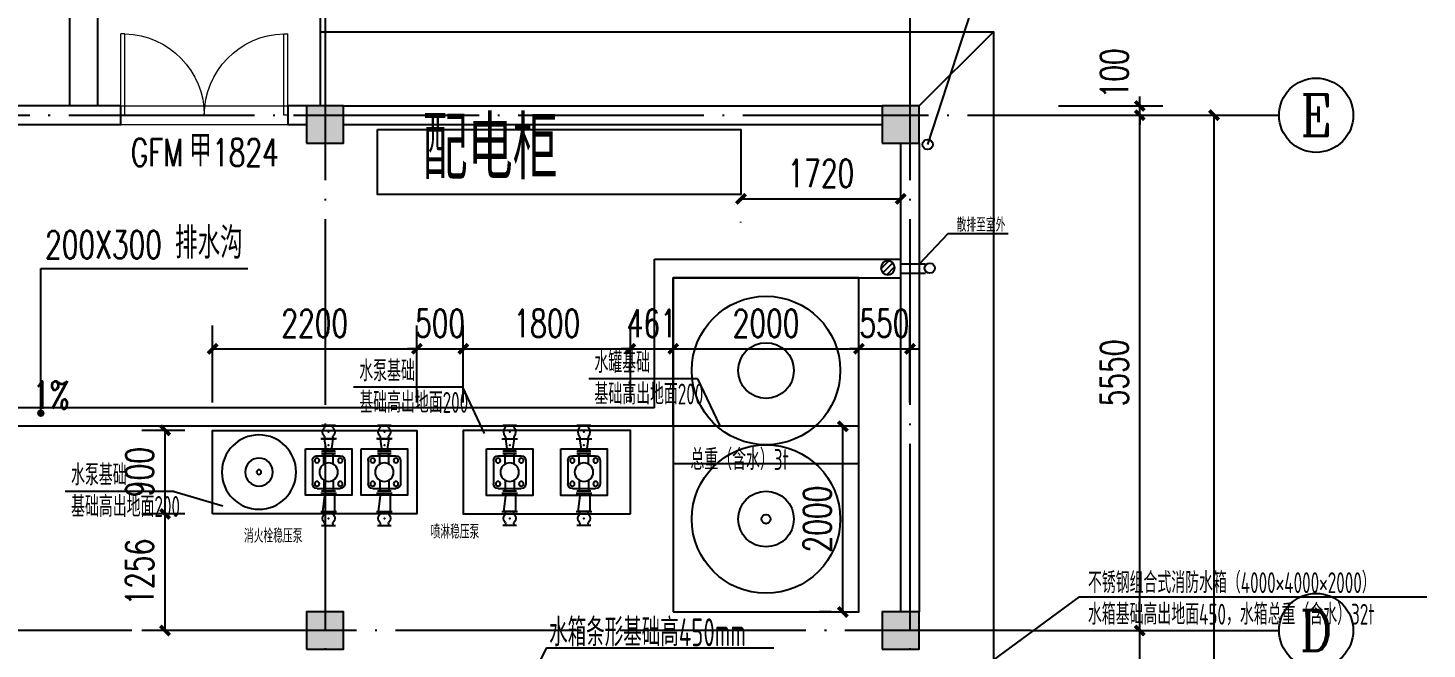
# Model space of a CAD drawing. Extents: x 19098 to 79498, y 3162 to 205862.
# Drawn here: x 30223 to 45292, y 116439 to 123130 of the extents above; entities that cross this region are included whole.
import ezdxf
from ezdxf.enums import TextEntityAlignment as Align

# ---------------------------------------------------------------- set-up
doc = ezdxf.new("R2010")
doc.units = 0
doc.header["$LTSCALE"] = 1000
doc.header["$MEASUREMENT"] = 0
doc.linetypes.add('DASHED', pattern=[0.75, 0.5, -0.25])
doc.linetypes.add('DOTE', pattern=[2.42, 2, -0.2, 0.02, -0.2])
for name, color, linetype in [('1209-3#泵房001（水反资1210）$0$建.1F墙体$0$建-文字', 252, 'Continuous'), ('1209-3#泵房001（水反资1210）$0$水-消防系统-标注', 4, 'Continuous'), ('1209-3#泵房001（水反资1210）$0$水-消防系统-设备', 2, 'Continuous'), ('1209-3#泵房001（水反资1210）$0$水-给水系统-设备', 51, 'Continuous'), ('3T_WOOD', 21, 'Continuous'), ('AXIS', 3, 'Continuous'), ('AXIS_TEXT', 7, 'Continuous'), ('COLUMN', 9, 'Continuous'), ('DIM_LEAD', 3, 'Continuous'), ('DIM_SYMB', 3, 'Continuous'), ('DOTE', 1, 'Continuous'), ('IHY-room name-总-房间名称', 50, 'Continuous'), ('PUB_DIM', 3, 'Continuous'), ('PUB_HATCH', 8, 'Continuous'), ('PUB_TEXT', 7, 'Continuous'), ('STAIR', 2, 'Continuous'), ('WALL', 9, 'Continuous'), ('水-排水系统-设备', 121, 'Continuous'), ('水-消防-消防排水-管线', 140, 'DASHED'), ('水-消防系统-标注', 4, 'Continuous'), ('水-给水系统-标注', 4, 'Continuous')]:
    doc.layers.add(name, color=color, linetype=linetype)
doc.layers.add('WINDOW', color=4, linetype='Continuous', lineweight=9)
doc.layers.add('WINDOW_TEXT', color=7, linetype='Continuous', lineweight=9)
doc.styles.add('1209-3#泵房001（水反资1210）$0$Standard', font='gbenor.shx', dxfattribs={"bigfont": 'gbcbig.shx'})
doc.styles.add('1209-3#泵房001（水反资1210）$0$XD2008', font='xd-hzs.shx', dxfattribs={"width": 0.7, "bigfont": 'xd-hztxt.shx'})
doc.styles.add('_TCH_AXIS', font='COMPLEX', dxfattribs={"bigfont": 'GBCBIG'})
doc.styles.add('_TCH_DIM', font='SIMPLEX', dxfattribs={"bigfont": 'GBCBIG'})
doc.styles.add('_TCH_DIM_T3', font='SIMPLEX', dxfattribs={"width": 0.705882, "bigfont": 'GBCBIG'})
doc.styles.add('_TCH_WINDOW', font='SIMPLEX', dxfattribs={"height": 3.5, "bigfont": 'GBCBIG'})
doc.styles.add('COMPLEX', font='COMPLEX', dxfattribs={"bigfont": 'AllInOneBig.shx'})
doc.styles.add('XD2008', font='xd-hzs.shx', dxfattribs={"width": 0.7, "bigfont": 'xd-hztxt.shx'})
doc.dimstyles.new('_TCH_ARCH&&100', dxfattribs={"dimtxt": 297.5, "dimasz": 100, "dimexe": 250, "dimexo": 300, "dimgap": 126.25, "dimtad": 1, "dimdec": 0, "dimzin": 0, "dimdsep": 46, "dimtxsty": '_TCH_DIM_T3', "dimblk": 'ARCHTICK', "dimcen": 0.09, "dimclrt": 7, "dimazin": 2, "dimtfac": 1, "dimtdec": 0, "dimtix": 1, "dimtmove": 2, "dimatfit": 3, "dimfxl": 1, "dimtolj": 1, "dimtzin": 0, "dimarcsym": 0})

# ---------------------------------------------------------------- blocks, each defined once
blk = doc.blocks.new('1209-3#泵房001（水反资1210）$0$立式泵（平面）')
at = {"color": 145}
for p, q in [((-100, 140), (100, 140)), ((-60, 180), (60, 180)), ((-60, 160), (60, 160)), ((-40, 69), (-40, 160)), ((40, 69), (40, 160)), ((-140, -100), (-140, 100)), ((140, -100), (140, 100)), ((-40, -69), (-40, -160)), ((40, -69), (40, -160)), ((-100, -140), (100, -140)), ((-60, -160), (60, -160)), ((-60, -180), (60, -180))]:
    blk.add_line(p, q, dxfattribs=at)
blk.add_lwpolyline([(-200, -200), (200, -200), (200, 200), (-200, 200), (-200, -200)], dxfattribs=at)
for centre, radius in [((-100, 100), 20), ((0, 0), 80), ((100, 100), 20), ((-100, -100), 20), ((100, -100), 20)]:
    blk.add_circle(centre, radius, dxfattribs=at)
for centre, start, end in [((-100, 100), 90, 180), ((100, 100), 0, 90), ((-100, -100), 180, 270), ((100, -100), 270, 0)]:
    blk.add_arc(centre, 40, start, end, dxfattribs=at)
blk = doc.blocks.new('1209-3#泵房001（水反资1210）$0$re')
for p, q in [((0, -196), (0, 196)), ((464, 150), (0, 150)), ((464, -196), (464, 196)), ((0, -150), (464, -88))]:
    blk.add_line(p, q)
blk = doc.blocks.new('1209-3#泵房001（水反资1210）$0$软接头-水路-0')
at = {"linetype": 'Continuous'}
for p, q in [((-100, -100), (-100, 100)), ((-76, 60), (-100, 60)), ((76, 60), (100, 60)), ((100, -100), (100, 100)), ((-76, -60), (-100, -60)), ((76, -60), (100, -60))]:
    blk.add_line(p, q, dxfattribs=at)
for centre, radius, start, end in [((-76, 85), 25, 270, 310.5421), ((0, -4), 92.1, 49.4579, 130.5421), ((76, 85), 25, 229.4579, 270), ((-76, -85), 25, 49.4579, 90), ((0, 4), 92.1, 229.4579, 310.5421), ((76, -85), 25, 90, 130.5421)]:
    blk.add_arc(centre, radius, start, end, dxfattribs=at)
at = {"color": 35, "linetype": 'Continuous'}
blk.add_point((0, 0), dxfattribs=at)
blk = doc.blocks.new('1209-3#泵房001（水反资1210）$0$异径管-0')
at = {"linetype": 'Continuous'}
for p, q in [((-100, -100), (-100, 100)), ((100, 70), (-100, 40)), ((100, 125), (100, -125)), ((100, -70), (-100, -40))]:
    blk.add_line(p, q, dxfattribs=at)
at = {"color": 35, "linetype": 'Continuous'}
blk.add_point((0, 0), dxfattribs=at)
blk = doc.blocks.new('1209-3#泵房001（水反资1210）$0$稳压泵')
at = {"color": 145, "linetype": 'Continuous'}
for p, q in [((998820, -526735), (998820, -526485)), ((999120, -526435), (998870, -526435)), ((999170, -526735), (999170, -526485)), ((998770, -526685), (998770, -526535)), ((998770, -526677), (998770, -526544)), ((998795, -526685), (998795, -526535)), ((998908, -526560), (998795, -526560)), ((999081, -526560), (999195, -526560)), ((999195, -526685), (999195, -526535)), ((999220, -526685), (999220, -526535)), ((999220, -526544), (999220, -526677)), ((998908, -526660), (998795, -526660)), ((999120, -526785), (998870, -526785)), ((999081, -526660), (999195, -526660)), ((998820, -527335), (998820, -527085)), ((999120, -527035), (998870, -527035)), ((999170, -527335), (999170, -527085)), ((998770, -527285), (998770, -527135)), ((998770, -527277), (998770, -527144)), ((998795, -527285), (998795, -527135)), ((998908, -527160), (998795, -527160)), ((999081, -527160), (999195, -527160)), ((999195, -527285), (999195, -527135)), ((999220, -527285), (999220, -527135)), ((999220, -527144), (999220, -527277)), ((998908, -527260), (998795, -527260)), ((999120, -527385), (998870, -527385)), ((999081, -527260), (999195, -527260))]:
    blk.add_line(p, q, dxfattribs=at)
at = {"color": 145}
blk.add_lwpolyline([(998545, -528460), (999445, -528460), (999445, -526260), (998545, -526260)], close=True, dxfattribs=at)
for points in [[(999245, -526860), (999245, -526360), (998745, -526360), (998745, -526860), (999245, -526860)], [(999245, -527460), (999245, -526960), (998745, -526960), (998745, -527460), (999245, -527460)]]:
    blk.add_lwpolyline(points, dxfattribs=at)
at = {"color": 145, "linetype": 'Continuous'}
for centre, radius in [((998870, -526485), 25), ((999120, -526485), 25), ((998995, -526610), 100), ((998870, -526735), 25), ((999120, -526735), 25), ((998870, -527085), 25), ((999120, -527085), 25), ((998995, -527210), 100), ((998870, -527335), 25), ((999120, -527335), 25)]:
    blk.add_circle(centre, radius, dxfattribs=at)
at = {"color": 145}
for radius in [400, 150, 25]:
    blk.add_circle((998995, -527960), radius, dxfattribs=at)
at = {"color": 145, "linetype": 'Continuous'}
for centre, start, end in [((998870, -526485), 90, 180), ((999120, -526485), 0, 90), ((998870, -526735), 180, 270), ((999120, -526735), 270, 0), ((998870, -527085), 90, 180), ((999120, -527085), 0, 90), ((998870, -527335), 180, 270), ((999120, -527335), 270, 0)]:
    blk.add_arc(centre, 50, start, end, dxfattribs=at)
blk = doc.blocks.new('1209-3#泵房001（水反资1210）$0$A$C6f13ccd9')
at = {"layer": '1209-3#泵房001（水反资1210）$0$水-给水系统-设备'}
blk.add_lwpolyline([(2593, -29), (2593, -929), (393, -929), (393, -29)], close=True, dxfattribs=at)
for name, p, xscale, yscale, zscale, rotation in [('1209-3#泵房001（水反资1210）$0$软接头-水路-0', (743, 19), -0.7500000000000002, 0.7500000000000002, 0.7500000000000002, 90.00005202407785), ('1209-3#泵房001（水反资1210）$0$软接头-水路-0', (1343, 19), -0.7500000000000002, 0.7500000000000002, 0.7500000000000002, 90.00005202407785), ('1209-3#泵房001（水反资1210）$0$re', (743, -56), -0.4259301616428791, 0.4259301616428791, 0.4259301616428791, 90.00005202407785), ('1209-3#泵房001（水反资1210）$0$re', (1343, -56), -0.4259301616428791, 0.4259301616428791, 0.4259301616428791, 90.00005202407785), ('1209-3#泵房001（水反资1210）$0$异径管-0', (743, -771), -0.6666666666666667, 0.6666666666666667, 0.6666666666666667, 90.0000520240832), ('1209-3#泵房001（水反资1210）$0$异径管-0', (1343, -771), -0.6666666666666667, 0.6666666666666667, 0.6666666666666667, 90.0000520240832), ('1209-3#泵房001（水反资1210）$0$软接头-水路-0', (743, -912), -0.7500000000000001, 0.7500000000000001, 0.7500000000000001, 90.00005202408305), ('1209-3#泵房001（水反资1210）$0$软接头-水路-0', (1343, -912), -0.7500000000000001, 0.7500000000000001, 0.7500000000000001, 90.00005202408305)]:
    blk.add_blockref(name, p, dxfattribs=dict(at, xscale=xscale, yscale=yscale, zscale=zscale, rotation=rotation))
at = {"layer": '1209-3#泵房001（水反资1210）$0$水-给水系统-设备', "xscale": -1, "rotation": 89.99994797565829}
blk.add_blockref('1209-3#泵房001（水反资1210）$0$稳压泵', (-525866, 998516), dxfattribs=at)
blk = doc.blocks.new('A$C29236F82')
for p, q in [((-2287, -2841, 0), (-3460, -2841, 0)), ((-4820, -2931, 0), (-5993, -2931, 0)), ((-7925, -4052, 0), (-9097, -4052, 0))]:
    blk.add_line(p, q)
at = {"layer": '1209-3#泵房001（水反资1210）$0$建.1F墙体$0$建-文字'}
for p, q in [((-2287, -2841, 0), (-2052, -3340)), ((-4820, -2931, 0), (-4585, -3430, 0)), ((-7925, -4052, 0), (-7401, -4209, 0))]:
    blk.add_line(p, q, dxfattribs=at)
at = {"layer": '1209-3#泵房001（水反资1210）$0$水-消防系统-标注'}
blk.add_line((1823, -5189, 0), (-1600, -7700), dxfattribs=at)
at = {"layer": '1209-3#泵房001（水反资1210）$0$水-消防系统-标注', "elevation": 0}
blk.add_lwpolyline([(1823, -5189), (5569, -5189)], dxfattribs=at)
at = {"layer": '1209-3#泵房001（水反资1210）$0$水-消防系统-设备', "color": 145}
blk.add_lwpolyline([(-5734, -155), (-1820, -155), (-1820, -854), (-5734, -854)], close=True, dxfattribs=at)
at = {"layer": '1209-3#泵房001（水反资1210）$0$水-给水系统-设备', "color": 145}
for points in [[(-3011, -4295), (-3011, -3395), (-4811, -3395), (-4811, -4295)], [(-2550, -5350), (-550, -5350), (-550, -3350), (-2550, -3350)]]:
    blk.add_lwpolyline(points, close=True, dxfattribs=at)
for radius in [800, 300, 50]:
    blk.add_circle((-1550, -4350), radius, dxfattribs=at)
at = {"layer": '1209-3#泵房001（水反资1210）$0$建.1F墙体$0$建-文字', "rotation": 180}
blk.add_blockref('1209-3#泵房001（水反资1210）$0$A$C6f13ccd9', (-4918, -4324), dxfattribs=at)
at = {"layer": '1209-3#泵房001（水反资1210）$0$水-给水系统-设备'}
for name, p, xscale, yscale, zscale, rotation in [('1209-3#泵房001（水反资1210）$0$软接头-水路-0', (-4311, -3412), 0.7500000000000001, 0.7500000000000001, 0.7500000000000001, 269.9999479916166), ('1209-3#泵房001（水反资1210）$0$软接头-水路-0', (-3511, -3412), 0.7500000000000001, 0.7500000000000001, 0.7500000000000001, 269.9999479916166), ('1209-3#泵房001（水反资1210）$0$异径管-0', (-4311, -3553), 0.666666666666668, 0.666666666666668, 0.666666666666668, 90.00002603382026), ('1209-3#泵房001（水反资1210）$0$异径管-0', (-3511, -3553), 0.666666666666668, 0.666666666666668, 0.666666666666668, 90.00002603382026), ('1209-3#泵房001（水反资1210）$0$re', (-4311, -4268), -0.4259301616428791, 0.4259301616428791, 0.4259301616428791, 270.0001300819813), ('1209-3#泵房001（水反资1210）$0$re', (-3511, -4268), -0.4259301616428791, 0.4259301616428791, 0.4259301616428791, 270.0001300819813), ('1209-3#泵房001（水反资1210）$0$软接头-水路-0', (-4311, -4343), -0.750000000000003, 0.7500000000000014, 0.7500000000000001, 90.00005203977744), ('1209-3#泵房001（水反资1210）$0$软接头-水路-0', (-3511, -4343), -0.750000000000003, 0.7500000000000014, 0.7500000000000001, 90.00005203977744)]:
    blk.add_blockref(name, p, dxfattribs=dict(at, xscale=xscale, yscale=yscale, zscale=zscale, rotation=rotation))
at = {"layer": '1209-3#泵房001（水反资1210）$0$水-给水系统-设备', "color": 145, "xscale": -1.25, "yscale": 1.25, "zscale": 1.25, "rotation": 180}
for p in [(-4311, -3845), (-3511, -3845)]:
    blk.add_blockref('1209-3#泵房001（水反资1210）$0$立式泵（平面）', p, dxfattribs=at)
at = {"layer": '1209-3#泵房001（水反资1210）$0$水-消防系统-标注', "style": '1209-3#泵房001（水反资1210）$0$XD2008', "width": 0.7}
for s, height, p in [('水罐基础', 225, (-3398, -2776, 0)), ('水泵基础', 225, (-5931, -2866, 0)), ('基础高出地面200', 225, (-5931, -3206, 0)), ('基础高出地面200', 225, (-3398, -3116, 0)), ('总重（含水）3t', 225, (-2364, -3821)), ('水泵基础', 225, (-9035, -3987, 0)), ('基础高出地面200', 225, (-9035, -4327, 0)), ('消火栓稳压泵', 150, (-7173, -4606)), ('喷淋稳压泵', 150, (-5163, -4561)), ('不锈钢组合式消防水箱（4000×4000×2000）', 225, (1917, -5148, 0)), ('水箱基础高出地面450，水箱总重（含水）32t', 225, (1917, -5488, 0))]:
    blk.add_text(s, height=height, dxfattribs=at).set_placement(p)
at = {"layer": '1209-3#泵房001（水反资1210）$0$水-消防系统-设备', "color": 145, "style": '1209-3#泵房001（水反资1210）$0$Standard'}
blk.add_text('配电柜', height=675.2, dxfattribs=at).set_placement((-5250, -691))
blk = doc.blocks.new('A$C2A0D4F99')
at = {"layer": '水-给水系统-标注'}
for p, q in [((-3915, -5738), (-4100, -6101)), ((-3915, -16438), (-4100, -15902)), ((-3915, -17929), (-4499, -18266, 0))]:
    blk.add_line(p, q, dxfattribs=at)
at = {"layer": '水-给水系统-标注', "linetype": 'Continuous', "ltscale": 20}
for p, q in [((-3915, -5738), (-1465, -5738)), ((-3915, -16438), (-1465, -16438)), ((-3915, -17929), (-1465, -17929))]:
    blk.add_line(p, q, dxfattribs=at)
at = {"layer": '水-给水系统-标注'}
for points in [[(-5200, -6101), (-4999, -6101), (-4999, -10301), (-5200, -10301)], [(-4200, -6101), (-3999, -6101), (-3999, -10300), (-4200, -10300)], [(-3200, -6101), (-2999, -6101), (-2999, -10301), (-3200, -10301)], [(-2200, -6101), (-1999, -6101), (-1999, -10301), (-2200, -10301)], [(-1200, -6101), (-999, -6101), (-999, -10300), (-1200, -10300)], [(-1400, -11701), (-1400, -11901), (-7600, -11902), (-7600, -11702)], [(-1400, -12701), (-1400, -12901), (-7600, -12902), (-7600, -12702)], [(-1400, -13701), (-1400, -13901), (-7600, -13902), (-7600, -13702)], [(-1400, -14701), (-1400, -14901), (-7600, -14902), (-7600, -14702)], [(-1399, -15701), (-1399, -15901), (-7599, -15902), (-7599, -15702)]]:
    blk.add_lwpolyline(points, close=True, dxfattribs=at)
at = {"layer": '水-给水系统-标注', "elevation": 0}
for points in [[(-5700, -18266), (-5499, -18266), (-5500, -20466), (-5700, -20466)], [(-4700, -18266), (-4499, -18266), (-4500, -20466), (-4700, -20466)], [(-3700, -18266), (-3499, -18266), (-3500, -20466), (-3700, -20466)], [(-2700, -18266), (-2499, -18266), (-2500, -20466), (-2700, -20466)], [(-1700, -18266), (-1499, -18266), (-1500, -20466), (-1700, -20466)]]:
    blk.add_lwpolyline(points, close=True, dxfattribs=at)
at = {"layer": '水-给水系统-标注', "linetype": 'Continuous', "ltscale": 20, "style": 'XD2008', "width": 0.7}
for p in [(-3885, -5720), (-3885, -16420), (-3885, -17911)]:
    blk.add_text('水箱条形基础高450mm', height=300, dxfattribs=at).set_placement(p)
blk = doc.blocks.new('地漏-平面')
at = {"linetype": 'Continuous'}
for p, q in [((-74, -11), (11, 74)), ((-53, -53), (53, 53)), ((-10, -75), (75, 10))]:
    blk.add_line(p, q, dxfattribs=at)
blk.add_circle((0, 0), 75, dxfattribs=at)
blk = doc.blocks.new('_ArchTick')
at = {"color": 0, "linetype": 'ByBlock', "const_width": 0.4}
blk.add_lwpolyline([(-0.5, -0.5), (0.5, 0.5)], dxfattribs=at)
blk = doc.blocks.new('*D87')
at = {"layer": 'Defpoints', "color": 0}
for p in [(39000, 118839), (39173, 118839), (39173, 116839)]:
    blk.add_point(p, dxfattribs=at)
at = {"layer": 'PUB_DIM', "color": 0, "lineweight": -2}
for p, q in [((38873, 118839), (38750, 118839)), ((39000, 116839), (39000, 118839)), ((38873, 116839), (38750, 116839))]:
    blk.add_line(p, q, dxfattribs=at)
at = {"layer": 'PUB_DIM', "color": 0, "lineweight": -2, "xscale": 100, "yscale": 100, "zscale": 100}
for p, rotation in [((39000, 118839), 90), ((39000, 116839), 270)]:
    blk.add_blockref('_ArchTick', p, dxfattribs=dict(at, rotation=rotation))
at = {"layer": 'PUB_DIM', "color": 7, "insert": (38725, 117839), "char_height": 297.5, "attachment_point": 5, "rotation": 90, "style": '_TCH_DIM_T3'}
blk.add_mtext('\\A1;2000', dxfattribs=at)
blk = doc.blocks.new('*D103')
at = {"layer": 'Defpoints', "color": 0}
for p in [(31700, 118795), (32212, 118795), (32212, 117895)]:
    blk.add_point(p, dxfattribs=at)
at = {"layer": 'PUB_DIM', "color": 0, "lineweight": -2}
for p, q in [((31912, 118795), (31450, 118795)), ((31700, 117895), (31700, 118795)), ((31912, 117895), (31450, 117895))]:
    blk.add_line(p, q, dxfattribs=at)
at = {"layer": 'PUB_DIM', "color": 0, "lineweight": -2, "xscale": 100, "yscale": 100, "zscale": 100}
for p, rotation in [((31700, 118795), 90), ((31700, 117895), 270)]:
    blk.add_blockref('_ArchTick', p, dxfattribs=dict(at, rotation=rotation))
at = {"layer": 'PUB_DIM', "color": 7, "insert": (31425, 118345), "char_height": 297.5, "attachment_point": 5, "rotation": 90, "style": '_TCH_DIM_T3'}
blk.add_mtext('\\A1;900', dxfattribs=at)
blk = doc.blocks.new('*D104')
at = {"layer": 'Defpoints', "color": 0}
for p in [(31700, 117895), (32212, 117895), (32212, 116639)]:
    blk.add_point(p, dxfattribs=at)
at = {"layer": 'PUB_DIM', "color": 0, "lineweight": -2}
for p, q in [((31912, 117895), (31450, 117895)), ((31700, 116639), (31700, 117895)), ((31912, 116639), (31450, 116639))]:
    blk.add_line(p, q, dxfattribs=at)
at = {"layer": 'PUB_DIM', "color": 0, "lineweight": -2, "xscale": 100, "yscale": 100, "zscale": 100}
for p, rotation in [((31700, 117895), 90), ((31700, 116639), 270)]:
    blk.add_blockref('_ArchTick', p, dxfattribs=dict(at, rotation=rotation))
at = {"layer": 'PUB_DIM', "color": 7, "insert": (31425, 117267), "char_height": 297.5, "attachment_point": 5, "rotation": 90, "style": '_TCH_DIM_T3'}
blk.add_mtext('\\A1;1256', dxfattribs=at)
blk = doc.blocks.new('*D105')
at = {"layer": 'Defpoints', "color": 0}
for p in [(34412, 119674), (32212, 118795), (34412, 118795)]:
    blk.add_point(p, dxfattribs=at)
at = {"layer": 'PUB_DIM', "color": 0, "lineweight": -2}
for p, q in [((32212, 119095), (32212, 119924)), ((34412, 119095), (34412, 119924)), ((32212, 119674), (34412, 119674))]:
    blk.add_line(p, q, dxfattribs=at)
at = {"layer": 'PUB_DIM', "color": 0, "lineweight": -2, "xscale": 100, "yscale": 100, "zscale": 100, "rotation": 180}
blk.add_blockref('_ArchTick', (32212, 119674), dxfattribs=at)
at = {"layer": 'PUB_DIM', "color": 0, "lineweight": -2, "xscale": 100, "yscale": 100, "zscale": 100}
blk.add_blockref('_ArchTick', (34412, 119674), dxfattribs=at)
at = {"layer": 'PUB_DIM', "color": 7, "insert": (33312, 119949), "char_height": 297.5, "attachment_point": 5, "style": '_TCH_DIM_T3'}
blk.add_mtext('\\A1;2200', dxfattribs=at)
blk = doc.blocks.new('*D106')
at = {"layer": 'Defpoints', "color": 0}
for p in [(34912, 119674), (34412, 118795), (34912, 118795)]:
    blk.add_point(p, dxfattribs=at)
at = {"layer": 'PUB_DIM', "color": 0, "lineweight": -2}
for p, q in [((34412, 119095), (34412, 119924)), ((34912, 119095), (34912, 119924)), ((34412, 119674), (34312, 119674)), ((34412, 119674), (34912, 119674)), ((34912, 119674), (35012, 119674))]:
    blk.add_line(p, q, dxfattribs=at)
at = {"layer": 'PUB_DIM', "color": 0, "lineweight": -2, "xscale": 100, "yscale": 100, "zscale": 100}
blk.add_blockref('_ArchTick', (34412, 119674), dxfattribs=at)
at = {"layer": 'PUB_DIM', "color": 0, "lineweight": -2, "xscale": 100, "yscale": 100, "zscale": 100, "rotation": 180}
blk.add_blockref('_ArchTick', (34912, 119674), dxfattribs=at)
at = {"layer": 'PUB_DIM', "color": 7, "insert": (34662, 119949), "char_height": 297.5, "attachment_point": 5, "style": '_TCH_DIM_T3'}
blk.add_mtext('\\A1;500', dxfattribs=at)
blk = doc.blocks.new('*D107')
at = {"layer": 'Defpoints', "color": 0}
for p in [(36712, 119674), (34912, 118795), (36712, 118795)]:
    blk.add_point(p, dxfattribs=at)
at = {"layer": 'PUB_DIM', "color": 0, "lineweight": -2}
for p, q in [((34912, 119095), (34912, 119924)), ((36712, 119095), (36712, 119924)), ((34912, 119674), (36712, 119674))]:
    blk.add_line(p, q, dxfattribs=at)
at = {"layer": 'PUB_DIM', "color": 0, "lineweight": -2, "xscale": 100, "yscale": 100, "zscale": 100, "rotation": 180}
blk.add_blockref('_ArchTick', (34912, 119674), dxfattribs=at)
at = {"layer": 'PUB_DIM', "color": 0, "lineweight": -2, "xscale": 100, "yscale": 100, "zscale": 100}
blk.add_blockref('_ArchTick', (36712, 119674), dxfattribs=at)
at = {"layer": 'PUB_DIM', "color": 7, "insert": (35812, 119949), "char_height": 297.5, "attachment_point": 5, "style": '_TCH_DIM_T3'}
blk.add_mtext('\\A1;1800', dxfattribs=at)
blk = doc.blocks.new('*D108')
at = {"layer": 'Defpoints', "color": 0}
for p in [(37173, 119674), (36712, 118795), (37173, 118795)]:
    blk.add_point(p, dxfattribs=at)
at = {"layer": 'PUB_DIM', "color": 0, "lineweight": -2}
for p, q in [((36712, 119095), (36712, 119924)), ((37173, 119095), (37173, 119924)), ((36712, 119674), (36612, 119674)), ((36712, 119674), (37173, 119674)), ((37173, 119674), (37273, 119674))]:
    blk.add_line(p, q, dxfattribs=at)
at = {"layer": 'PUB_DIM', "color": 0, "lineweight": -2, "xscale": 100, "yscale": 100, "zscale": 100}
blk.add_blockref('_ArchTick', (36712, 119674), dxfattribs=at)
at = {"layer": 'PUB_DIM', "color": 0, "lineweight": -2, "xscale": 100, "yscale": 100, "zscale": 100, "rotation": 180}
blk.add_blockref('_ArchTick', (37173, 119674), dxfattribs=at)
at = {"layer": 'PUB_DIM', "color": 7, "insert": (36942, 119949), "char_height": 297.5, "attachment_point": 5, "style": '_TCH_DIM_T3'}
blk.add_mtext('\\A1;461', dxfattribs=at)
blk = doc.blocks.new('*D109')
at = {"layer": 'Defpoints', "color": 0}
for p in [(39173, 119674), (37173, 118795), (39173, 118795)]:
    blk.add_point(p, dxfattribs=at)
at = {"layer": 'PUB_DIM', "color": 0, "lineweight": -2}
for p, q in [((37173, 119095), (37173, 119924)), ((39173, 119095), (39173, 119924)), ((37173, 119674), (39173, 119674))]:
    blk.add_line(p, q, dxfattribs=at)
at = {"layer": 'PUB_DIM', "color": 0, "lineweight": -2, "xscale": 100, "yscale": 100, "zscale": 100, "rotation": 180}
blk.add_blockref('_ArchTick', (37173, 119674), dxfattribs=at)
at = {"layer": 'PUB_DIM', "color": 0, "lineweight": -2, "xscale": 100, "yscale": 100, "zscale": 100}
blk.add_blockref('_ArchTick', (39173, 119674), dxfattribs=at)
at = {"layer": 'PUB_DIM', "color": 7, "insert": (38173, 119949), "char_height": 297.5, "attachment_point": 5, "style": '_TCH_DIM_T3'}
blk.add_mtext('\\A1;2000', dxfattribs=at)
blk = doc.blocks.new('*D110')
at = {"layer": 'Defpoints', "color": 0}
for p in [(39723, 119674), (39173, 118795), (39723, 118795)]:
    blk.add_point(p, dxfattribs=at)
at = {"layer": 'PUB_DIM', "color": 0, "lineweight": -2}
for p, q in [((39173, 119095), (39173, 119924)), ((39723, 119095), (39723, 119924)), ((39173, 119674), (39073, 119674)), ((39173, 119674), (39723, 119674)), ((39723, 119674), (39823, 119674))]:
    blk.add_line(p, q, dxfattribs=at)
at = {"layer": 'PUB_DIM', "color": 0, "lineweight": -2, "xscale": 100, "yscale": 100, "zscale": 100}
blk.add_blockref('_ArchTick', (39173, 119674), dxfattribs=at)
at = {"layer": 'PUB_DIM', "color": 0, "lineweight": -2, "xscale": 100, "yscale": 100, "zscale": 100, "rotation": 180}
blk.add_blockref('_ArchTick', (39723, 119674), dxfattribs=at)
at = {"layer": 'PUB_DIM', "color": 7, "insert": (39448, 119949), "char_height": 297.5, "attachment_point": 5, "style": '_TCH_DIM_T3'}
blk.add_mtext('\\A1;550', dxfattribs=at)
blk = doc.blocks.new('*D111')
at = {"layer": 'Defpoints', "color": 0}
for p in [(37903, 121335), (39623, 121335), (39623, 121290)]:
    blk.add_point(p, dxfattribs=at)
at = {"layer": 'PUB_DIM', "color": 0, "lineweight": -2}
for p, q in [((37903, 121290), (39623, 121290)), ((37903, 121035), (37903, 121040)), ((39623, 121035), (39623, 121040))]:
    blk.add_line(p, q, dxfattribs=at)
at = {"layer": 'PUB_DIM', "color": 0, "lineweight": -2, "xscale": 100, "yscale": 100, "zscale": 100, "rotation": 180}
blk.add_blockref('_ArchTick', (37903, 121290), dxfattribs=at)
at = {"layer": 'PUB_DIM', "color": 0, "lineweight": -2, "xscale": 100, "yscale": 100, "zscale": 100}
blk.add_blockref('_ArchTick', (39623, 121290), dxfattribs=at)
at = {"layer": 'PUB_DIM', "color": 7, "insert": (38763, 121565), "char_height": 297.5, "attachment_point": 5, "style": '_TCH_DIM_T3'}
blk.add_mtext('\\A1;1720', dxfattribs=at)
blk = doc.blocks.new('*D148')
at = {"layer": 'AXIS', "color": 0, "lineweight": -2}
for p, q in [((41323, 116639), (42448, 116639)), ((42198, 111089), (42198, 116639)), ((41323, 111089), (42448, 111089))]:
    blk.add_line(p, q, dxfattribs=at)
at = {"layer": 'Defpoints', "color": 0}
for p in [(41023, 116639), (42198, 116639), (41023, 111089)]:
    blk.add_point(p, dxfattribs=at)
at = {"layer": 'AXIS', "color": 0, "lineweight": -2, "xscale": 100, "yscale": 100, "zscale": 100}
for p, rotation in [((42198, 116639), 90), ((42198, 111089), 270)]:
    blk.add_blockref('_ArchTick', p, dxfattribs=dict(at, rotation=rotation))
at = {"layer": 'AXIS', "color": 7, "insert": (41923, 113864), "char_height": 297.5, "attachment_point": 5, "rotation": 90, "style": '_TCH_DIM_T3'}
blk.add_mtext('\\A1;5550', dxfattribs=at)
blk = doc.blocks.new('*D149')
at = {"layer": 'AXIS', "color": 0, "lineweight": -2}
for p, q in [((41323, 122190), (42448, 122190)), ((42198, 116639), (42198, 122190)), ((41323, 116639), (42448, 116639))]:
    blk.add_line(p, q, dxfattribs=at)
at = {"layer": 'Defpoints', "color": 0}
for p in [(41023, 122190), (42198, 122190), (41023, 116639)]:
    blk.add_point(p, dxfattribs=at)
at = {"layer": 'AXIS', "color": 0, "lineweight": -2, "xscale": 100, "yscale": 100, "zscale": 100}
for p, rotation in [((42198, 122190), 90), ((42198, 116639), 270)]:
    blk.add_blockref('_ArchTick', p, dxfattribs=dict(at, rotation=rotation))
at = {"layer": 'AXIS', "color": 7, "insert": (41923, 119414), "char_height": 297.5, "attachment_point": 5, "rotation": 90, "style": '_TCH_DIM_T3'}
blk.add_mtext('\\A1;5550', dxfattribs=at)
blk = doc.blocks.new('*D150')
at = {"layer": 'AXIS', "color": 0, "lineweight": -2}
for p, q in [((42198, 122290), (42198, 122390)), ((41323, 122290), (42448, 122290)), ((42198, 122190), (42198, 122290)), ((41323, 122190), (42448, 122190)), ((42198, 122190), (42198, 122090))]:
    blk.add_line(p, q, dxfattribs=at)
at = {"layer": 'Defpoints', "color": 0}
for p in [(41023, 122290), (42198, 122290), (41023, 122190)]:
    blk.add_point(p, dxfattribs=at)
at = {"layer": 'AXIS', "color": 0, "lineweight": -2, "xscale": 100, "yscale": 100, "zscale": 100}
for p, rotation in [((42198, 122290), 270), ((42198, 122190), 90)]:
    blk.add_blockref('_ArchTick', p, dxfattribs=dict(at, rotation=rotation))
at = {"layer": 'AXIS', "color": 7, "insert": (41923, 122640), "char_height": 297.5, "attachment_point": 5, "rotation": 90, "style": '_TCH_DIM_T3'}
blk.add_mtext('\\A1;100', dxfattribs=at)
blk = doc.blocks.new('*D151')
at = {"layer": 'AXIS', "color": 0, "lineweight": -2}
for p, q in [((41323, 122190), (43248, 122190)), ((42998, 99989), (42998, 122190)), ((41323, 99989), (43248, 99989))]:
    blk.add_line(p, q, dxfattribs=at)
at = {"layer": 'Defpoints', "color": 0}
for p in [(41023, 122190), (42998, 122190), (41023, 99989)]:
    blk.add_point(p, dxfattribs=at)
at = {"layer": 'AXIS', "color": 0, "lineweight": -2, "xscale": 100, "yscale": 100, "zscale": 100}
for p, rotation in [((42998, 122190), 90), ((42998, 99989), 270)]:
    blk.add_blockref('_ArchTick', p, dxfattribs=dict(at, rotation=rotation))
at = {"layer": 'AXIS', "color": 7, "insert": (42723, 111089), "char_height": 297.5, "attachment_point": 5, "rotation": 90, "style": '_TCH_DIM_T3'}
blk.add_mtext('\\A1;22200', dxfattribs=at)
blk = doc.blocks.new('$DorLib2D$00000002')
for p, q in [((-0.5, 0), (-0.5, 0.4875)), ((-0.475, 0.4875), (-0.5, 0.4875)), ((-0.475, 0), (-0.475, 0.4875)), ((0.475, 0), (0.475, 0.4875)), ((0.475, 0.4875), (0.5, 0.4875)), ((0.5, 0), (0.5, 0.4875)), ((-0.5, 0), (-0.475, 0)), ((0.5, 0), (0.475, 0))]:
    blk.add_line(p, q)
at = {"lineweight": 13}
for centre, start, end in [((-0.4875, 0), 0, 88.53072), ((0.4875, 0), 91.46928, 180)]:
    blk.add_arc(centre, 0.4875, start, end, dxfattribs=at)
blk = doc.blocks.new('_FZH')
blk.add_lwpolyline([(-0.5, -0.5), (0.5, -0.5), (0.5, 0.5), (-0.5, 0.5)], close=True)
at = {"layer": 'PUB_HATCH'}
blk.add_solid([(-0.5, -0.5), (0.5, -0.5), (-0.5, 0.5), (0.5, 0.5)], dxfattribs=at)
blk = doc.blocks.new('_AXISO')
blk.add_circle((0, 0), 0.5)
at = {"layer": 'AXIS_TEXT', "style": 'COMPLEX', "width": 1.041667}
blk.add_attdef('A', text='', height=0.56, dxfattribs=at).set_placement((-0.25, -0.28), (0.25, -0.28), align=Align.FIT)

msp = doc.modelspace()

# ---------------------------------------------------------------- linework, layer by layer
at = {"layer": '1209-3#泵房001（水反资1210）$0$水-给水系统-设备', "color": 145}
msp.add_lwpolyline([(37172.6, 118439.5), (39172.6, 118439.5), (39172.6, 120439.5), (37172.6, 120439.5)], close=True, dxfattribs=at)
for radius in [800, 300]:
    msp.add_circle((38172.6, 119439.5), radius, dxfattribs=at)
at = {"layer": '3T_WOOD'}
for p, q in [((39619.5, 120589.5), (39890.8, 120589.5)), ((39619.5, 120489.5), (39890.8, 120489.5))]:
    msp.add_line(p, q, dxfattribs=at)
for centre in [(39913.4, 121874.9), (39935.7, 120542.9)]:
    msp.add_circle(centre, 55, dxfattribs=at)
at = {"layer": 'AXIS'}
for p, q in [((41022.6, 122189.7), (43697.9, 122189.7)), ((41022.6, 116639.2), (43697.9, 116639.2))]:
    msp.add_line(p, q, dxfattribs=at)
at = {"layer": 'DIM_LEAD', "linetype": 'ByBlock'}
for p, q in [((30361.7, 118980.3), (30361.7, 120540.4)), ((30361.7, 120540.4), (32589.6, 120540.4))]:
    msp.add_line(p, q, dxfattribs=at)
at = {"layer": 'DIM_LEAD', "linetype": 'ByBlock', "const_width": 40}
msp.add_lwpolyline([(30361.7, 118960.3, 1), (30361.7, 119000.3, 1)], format="xyb", close=True, dxfattribs=at)
at = {"layer": 'DIM_SYMB'}
msp.add_lwpolyline([(29858.8, 118923.3, 0, 0, 0), (30735, 118923.3, 80, 0, 0), (31035, 118923.3, 0, 0, 0)], format="xyseb", dxfattribs=at)
at = {"layer": 'DOTE', "linetype": 'DOTE'}
for p, q in [((33422.6, 123489.7), (33422.6, 98689.2)), ((39722.6, 123489.7), (39722.6, 98689.2)), ((25822.6, 122189.7), (41022.6, 122189.7)), ((41022.6, 116639.2), (25822.6, 116639.2))]:
    msp.add_line(p, q, dxfattribs=at)
at = {"layer": 'IHY-room name-总-房间名称'}
msp.add_line((40603.8, 124007.9), (39913.4, 121874.9), dxfattribs=at)
at = {"layer": 'STAIR'}
msp.add_line((39822.6, 122289.7), (40622.6, 123089.7), dxfattribs=at)
for points in [[(30972.4, 123789.7), (30672.4, 123789.7), (30672.4, 122289.7)], [(33372.4, 122289.7), (33372.4, 123789.7), (30972.4, 123789.7), (30972.4, 122289.7)], [(33372.4, 123089.7), (40622.6, 123089.7), (40622.6, 99089.2), (30972.4, 99089.2)], [(33372.4, 123089.7), (40622.6, 123089.7)]]:
    msp.add_lwpolyline(points, dxfattribs=at)
at = {"layer": 'WALL'}
for p, q in [((31222.6, 122289.7), (27422.6, 122289.7)), ((31222.6, 122089.7), (31222.6, 122289.7)), ((33222.6, 122289.7), (33022.6, 122289.7)), ((33022.6, 122289.7), (33022.6, 122089.7)), ((33622.6, 122289.7), (39422.6, 122289.7)), ((27422.6, 122089.7), (31222.6, 122089.7)), ((33022.6, 122089.7), (33222.6, 122089.7)), ((33622.6, 122089.7), (39422.6, 122089.7)), ((39622.6, 121889.7), (39622.6, 116839.5)), ((39822.6, 121889.7), (39822.6, 116839.5))]:
    msp.add_line(p, q, dxfattribs=at)
at = {"layer": 'WINDOW'}
for p, q in [((31222.6, 122289.7), (33022.6, 122289.7)), ((31222.6, 122089.7), (33022.6, 122089.7))]:
    msp.add_line(p, q, dxfattribs=at)
at = {"layer": '水-消防-消防排水-管线', "color": 145, "linetype": 'ByBlock'}
for p, q in [((36972.6, 119039.5), (36972.6, 120639.5)), ((36972.6, 120639.5), (39622.6, 120639.5)), ((39622.6, 120639.5), (39622.6, 120439.5)), ((37172.6, 118839.5), (37172.6, 120439.5)), ((37172.6, 120439.5), (39622.6, 120439.5)), ((36972.6, 119039.5), (28222.6, 119039.5)), ((37172.6, 118839.5), (28434.3, 118839.5))]:
    msp.add_line(p, q, dxfattribs=at)
at = {"layer": '水-消防系统-标注'}
for p, q in [((40130.6, 120911.2), (39819.5, 120582.5)), ((40780.6, 120911.2), (40130.6, 120911.2))]:
    msp.add_line(p, q, dxfattribs=at)

# ---------------------------------------------------------------- block references
at = {"layer": 'AXIS'}
ref = msp.add_blockref('_AXISO', (44097.9, 122189.7), dxfattribs=dict(at, xscale=800, yscale=800, zscale=800))
ref.add_attrib('A', 'E', dxfattribs={"layer": 'AXIS_TEXT', "height": 445.4, "style": '_TCH_AXIS'}).set_placement((43928.2, 121967), (44267.6, 121967), align=Align.FIT)
ref = msp.add_blockref('_AXISO', (44097.9, 116639.2), dxfattribs=dict(at, xscale=800, yscale=800, zscale=800))
ref.add_attrib('A', 'D', dxfattribs={"layer": 'AXIS_TEXT', "height": 435.3, "style": '_TCH_AXIS'}).set_placement((43921.8, 116421.6), (44274.1, 116421.6), align=Align.FIT)
at = {"layer": 'COLUMN', "xscale": 400, "yscale": 400, "zscale": 400}
for p in [(33422.6, 122089.7), (39622.6, 122089.7), (33422.6, 116639.5), (39622.6, 116639.5)]:
    msp.add_blockref('_FZH', p, dxfattribs=at)
at = {"layer": 'WALL', "color": 6}
for name, p in [('A$C29236F82', (39722.6, 122189.7)), ('A$C2A0D4F99', (39721.6, 122189.7))]:
    msp.add_blockref(name, p, dxfattribs=at)
at = {"layer": 'WINDOW', "xscale": -1800, "yscale": 1800, "zscale": -1800}
msp.add_blockref('$DorLib2D$00000002', (32122.6, 122189.7), dxfattribs=at)
at = {"layer": '水-排水系统-设备', "xscale": -1, "rotation": 270}
msp.add_blockref('地漏-平面', (39484, 120545.7), dxfattribs=at)

# ---------------------------------------------------------------- texts
at = {"layer": 'PUB_TEXT', "linetype": 'ByBlock', "style": '_TCH_DIM'}
msp.add_text('排水沟', height=337.59, dxfattribs=at).set_placement((31806.9, 120645.4))
at = {"layer": 'PUB_TEXT', "linetype": 'ByBlock', "style": '_TCH_DIM', "width": 0.705882}
msp.add_text('200X300', height=297.5, dxfattribs=at).set_placement((30406.9, 120645.4))
at = {"layer": 'PUB_TEXT', "style": '_TCH_DIM', "width": 0.705882}
msp.add_text('1%%%', height=297.5, dxfattribs=at).set_placement((30276.9, 119028.3))
at = {"layer": 'WINDOW_TEXT', "style": '_TCH_WINDOW', "width": 0.705882}
for s, p in [('GFM', (31329.7, 121639.7)), ('1824', (32205.4, 121639.7))]:
    msp.add_text(s, height=297.5, dxfattribs=at).set_placement(p)
at = {"layer": 'WINDOW_TEXT', "style": '_TCH_WINDOW'}
msp.add_text('甲', height=337.6, dxfattribs=at).set_placement((31959.7, 121639.7))
at = {"layer": '水-消防系统-标注', "style": 'XD2008', "width": 0.7}
msp.add_text('散排至室外', height=150, dxfattribs=at).set_placement((40226.4, 120934.4, 0))

# ---------------------------------------------------------------- dimensions: what is measured, and where the dimension line sits
at = {"layer": 'AXIS'}
dim = msp.add_linear_dim(base=(42197.9, 122289.7), p1=(41022.6, 122189.7), p2=(41022.6, 122289.7), angle=90, dimstyle='_TCH_ARCH&&100', dxfattribs=at)
dim.commit()
dim.dimension.update_dxf_attribs({"geometry": '*D150', "text_midpoint": (41922.9, 122639.7), "dimtype": 129})
for p1, p2, distance, picture, middle in [((41022.551, 116639.2204), (41022.551, 122189.72), -1175.3868, '*D149', (41922.9378, 119414.4702)), ((41022.551, 99989.2204), (41022.551, 122189.72), -1975.3868, '*D151', (42722.9378, 111089.4702)), ((41022.6, 111089.2), (41022.6, 116639.2), -1175.4, '*D148', (41922.9, 113864.2))]:
    dim = msp.add_aligned_dim(p1=p1, p2=p2, distance=distance, dimstyle='_TCH_ARCH&&100', dxfattribs=at)
    dim.commit()
    dim.dimension.update_dxf_attribs({"geometry": picture, "text_midpoint": middle})
at = {"layer": 'PUB_DIM', "color": 6}
for p1, p2, distance, picture, middle in [((37903, 121335.3), (39622.6, 121335.3), -45.3, '*D111', (38762.8, 121565)), ((32211.8, 118794.8), (34411.8, 118794.8), 878.9, '*D105', (33311.8, 119948.8)), ((34411.8, 118794.8), (34911.8, 118794.8), 878.9, '*D106', (34661.8, 119948.7)), ((34911.8, 118794.8), (36711.8, 118794.8), 878.9, '*D107', (35811.8, 119948.7)), ((36711.8, 118794.8), (37172.6, 118794.8), 878.9, '*D108', (36942.2, 119948.7)), ((37172.6, 118794.8), (39172.6, 118794.8), 878.9, '*D109', (38172.6, 119948.7)), ((39172.6, 118794.8), (39722.6, 118794.8), 878.9, '*D110', (39447.6, 119948.7)), ((39172.6, 116839.5), (39172.6, 118839.5), 172.5, '*D87', (38725, 117839.5)), ((32211.8, 117894.8), (32211.8, 118794.8), 511.7, '*D103', (31425, 118344.8)), ((32211.8, 116639.2), (32211.8, 117894.8), 511.7, '*D104', (31425, 117267))]:
    dim = msp.add_aligned_dim(p1=p1, p2=p2, distance=distance, dimstyle='_TCH_ARCH&&100', dxfattribs=at)
    dim.commit()
    dim.dimension.update_dxf_attribs({"geometry": picture, "text_midpoint": middle})

doc.saveas('drawing.dxf')
